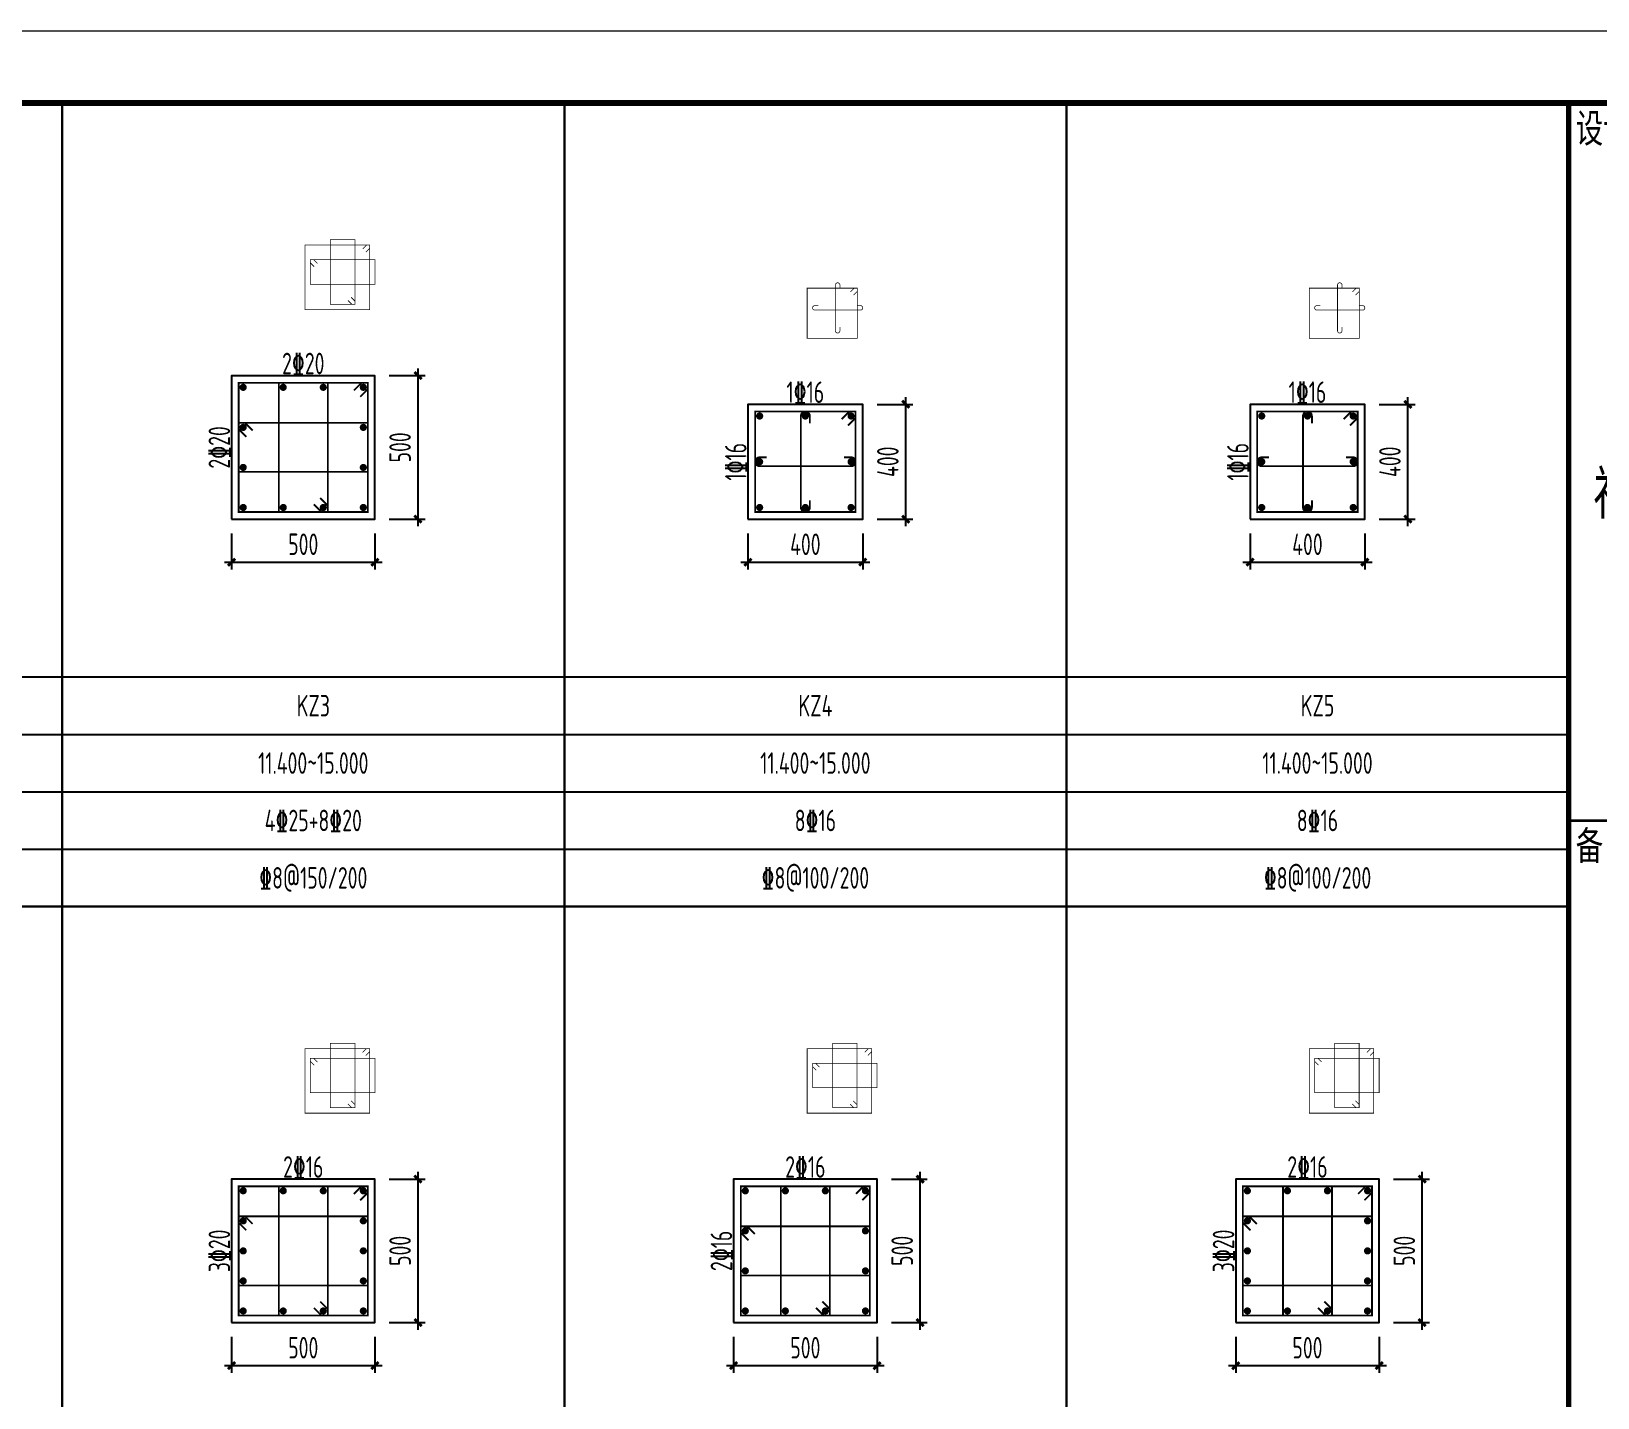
# Model space of a CAD drawing. Extents: x 3968514 to 5230306, y -516551 to -228246.
# Drawn here: x 4907723 to 4929560, y -319199 to -300153 of the extents above; entities that cross this region are included whole.
import ezdxf
from ezdxf.enums import TextEntityAlignment as Align

# ---------------------------------------------------------------- set-up
doc = ezdxf.new("R2010")
doc.units = 0
doc.header["$LTSCALE"] = 1000
doc.header["$MEASUREMENT"] = 0
for name, color, linetype, lineweight in [('COLU-DE', 7, 'Continuous', 25), ('COLU-DE-DIM', 3, 'Continuous', 25), ('COLU-YW', 7, 'Continuous', 25), ('FRAME', 3, 'Continuous', 18), ('REIN-D', 6, 'Continuous', 50), ('REIN-L', 1, 'Continuous', 50), ('TAB', 144, 'Continuous', 25), ('TAB-TEXT', 7, 'Continuous', 25)]:
    doc.layers.add(name, color=color, linetype=linetype, lineweight=lineweight)
doc.styles.add('FRAME', font='simhei.ttf', dxfattribs={"width": 0.7})
doc.styles.add('FromPkpm', font='Tssdeng.shx', dxfattribs={"width": 0.7, "bigfont": 'hztxt.shx'})
doc.dimstyles.new('Pkpm_1', dxfattribs={"dimtxt": 250, "dimasz": 100, "dimexe": 100, "dimexo": 0.0625, "dimgap": 100, "dimtad": 1, "dimdec": 0, "dimrnd": 1, "dimzin": 0, "dimdsep": 46, "dimtxsty": 'FromPkpm', "dimblk1": 'ARCHTICK', "dimblk2": 'ARCHTICK', "dimsah": 1, "dimcen": 0.09, "dimdle": 100, "dimadec": 0, "dimazin": 0, "dimtfac": 1, "dimtdec": 0, "dimtix": 1, "dimtmove": 2, "dimatfit": 1, "dimfxl": 1, "dimtolj": 1, "dimtzin": 0, "dimarcsym": 0})

# ---------------------------------------------------------------- blocks, each defined once
blk = doc.blocks.new('A$C0B803521')
at = {"layer": 'FRAME', "lineweight": 18}
blk.add_line((-15943, 93652), (-100043, 93652), dxfattribs=at)
at = {"layer": 'FRAME', "lineweight": 140}
blk.add_line((-16943, 92652), (-97543, 92652), dxfattribs=at)
at = {"layer": 'FRAME', "lineweight": 70}
blk.add_line((-23943, 92652), (-23943, 35252), dxfattribs=at)
at = {"layer": 'FRAME', "lineweight": 35}
blk.add_line((-23943, 82652), (-16943, 82652), dxfattribs=at)
at = {"layer": 'FRAME', "style": 'FRAME'}
for s, insert, char_height, width, attachment_point in [('设计单位', (-23843, 92502), 400, 2368.14, 1), ('福建医工设计院有限公司', (-20443, 87187), 600, 9859.32, 5), ('备  注', (-23843, 82502), 400, 1758.31, 1)]:
    blk.add_mtext(s, dxfattribs=dict(at, insert=insert, char_height=char_height, width=width, attachment_point=attachment_point))
blk = doc.blocks.new('_ArchTick')
at = {"color": 0, "linetype": 'ByBlock', "const_width": 0.4}
blk.add_lwpolyline([(-0.5, -0.5), (0.5, 0.5)], dxfattribs=at)
blk = doc.blocks.new('*D605')
at = {"layer": 'COLU-DE-DIM', "color": 0, "lineweight": -2, "transparency": 16777216}
for p, q in [((4924514, -318353), (4924514, -318853)), ((4926514, -318353), (4926514, -318853)), ((4924414, -318753), (4926614, -318753))]:
    blk.add_line(p, q, dxfattribs=at)
at = {"layer": 'Defpoints', "color": 0, "transparency": 16777216}
for p in [(4924514, -318153), (4926514, -318153), (4926514, -318753)]:
    blk.add_point(p, dxfattribs=at)
at = {"layer": 'COLU-DE-DIM', "color": 0, "lineweight": -2, "transparency": 16777216, "xscale": 100, "yscale": 100, "zscale": 100, "rotation": 180}
blk.add_blockref('_ArchTick', (4924514, -318753), dxfattribs=at)
at = {"layer": 'COLU-DE-DIM', "color": 0, "lineweight": -2, "transparency": 16777216, "xscale": 100, "yscale": 100, "zscale": 100}
blk.add_blockref('_ArchTick', (4926514, -318753), dxfattribs=at)
at = {"layer": 'COLU-DE-DIM', "color": 7, "transparency": 16777216, "insert": (4925514, -318503), "char_height": 300, "attachment_point": 5, "style": 'FromPkpm'}
blk.add_mtext('\\A1;500', dxfattribs=at)
blk = doc.blocks.new('*D604')
at = {"layer": 'COLU-DE-DIM', "color": 0, "lineweight": -2, "transparency": 16777216}
for p, q in [((4926714, -316153), (4927214, -316153)), ((4927114, -318253), (4927114, -316053)), ((4926714, -318153), (4927214, -318153))]:
    blk.add_line(p, q, dxfattribs=at)
at = {"layer": 'Defpoints', "color": 0, "transparency": 16777216}
for p in [(4926514, -316153), (4927114, -316153), (4926514, -318153)]:
    blk.add_point(p, dxfattribs=at)
at = {"layer": 'COLU-DE-DIM', "color": 0, "lineweight": -2, "transparency": 16777216, "xscale": 100, "yscale": 100, "zscale": 100}
for p, rotation in [((4927114, -316153), 90), ((4927114, -318153), 270)]:
    blk.add_blockref('_ArchTick', p, dxfattribs=dict(at, rotation=rotation))
at = {"layer": 'COLU-DE-DIM', "color": 7, "transparency": 16777216, "insert": (4926864, -317153), "char_height": 300, "attachment_point": 5, "rotation": 90, "style": 'FromPkpm'}
blk.add_mtext('\\A1;500', dxfattribs=at)
blk = doc.blocks.new('*D603')
at = {"layer": 'COLU-DE-DIM', "color": 0, "lineweight": -2, "transparency": 16777216}
for p, q in [((4910514, -318353), (4910514, -318853)), ((4912514, -318353), (4912514, -318853)), ((4910414, -318753), (4912614, -318753))]:
    blk.add_line(p, q, dxfattribs=at)
at = {"layer": 'Defpoints', "color": 0, "transparency": 16777216}
for p in [(4910514, -318153), (4912514, -318153), (4912514, -318753)]:
    blk.add_point(p, dxfattribs=at)
at = {"layer": 'COLU-DE-DIM', "color": 0, "lineweight": -2, "transparency": 16777216, "xscale": 100, "yscale": 100, "zscale": 100, "rotation": 180}
blk.add_blockref('_ArchTick', (4910514, -318753), dxfattribs=at)
at = {"layer": 'COLU-DE-DIM', "color": 0, "lineweight": -2, "transparency": 16777216, "xscale": 100, "yscale": 100, "zscale": 100}
blk.add_blockref('_ArchTick', (4912514, -318753), dxfattribs=at)
at = {"layer": 'COLU-DE-DIM', "color": 7, "transparency": 16777216, "insert": (4911514, -318503), "char_height": 300, "attachment_point": 5, "style": 'FromPkpm'}
blk.add_mtext('\\A1;500', dxfattribs=at)
blk = doc.blocks.new('*D602')
at = {"layer": 'COLU-DE-DIM', "color": 0, "lineweight": -2, "transparency": 16777216}
for p, q in [((4912714, -316153), (4913214, -316153)), ((4913114, -318253), (4913114, -316053)), ((4912714, -318153), (4913214, -318153))]:
    blk.add_line(p, q, dxfattribs=at)
at = {"layer": 'Defpoints', "color": 0, "transparency": 16777216}
for p in [(4912514, -316153), (4913114, -316153), (4912514, -318153)]:
    blk.add_point(p, dxfattribs=at)
at = {"layer": 'COLU-DE-DIM', "color": 0, "lineweight": -2, "transparency": 16777216, "xscale": 100, "yscale": 100, "zscale": 100}
for p, rotation in [((4913114, -316153), 90), ((4913114, -318153), 270)]:
    blk.add_blockref('_ArchTick', p, dxfattribs=dict(at, rotation=rotation))
at = {"layer": 'COLU-DE-DIM', "color": 7, "transparency": 16777216, "insert": (4912864, -317153), "char_height": 300, "attachment_point": 5, "rotation": 90, "style": 'FromPkpm'}
blk.add_mtext('\\A1;500', dxfattribs=at)
blk = doc.blocks.new('*D593')
at = {"layer": 'COLU-DE-DIM', "color": 0, "lineweight": -2, "transparency": 16777216}
for p, q in [((4924714, -307153), (4924714, -307653)), ((4926314, -307153), (4926314, -307653)), ((4924614, -307553), (4926414, -307553))]:
    blk.add_line(p, q, dxfattribs=at)
at = {"layer": 'Defpoints', "color": 0, "transparency": 16777216}
for p in [(4924714, -306953), (4926314, -306953), (4926314, -307553)]:
    blk.add_point(p, dxfattribs=at)
at = {"layer": 'COLU-DE-DIM', "color": 0, "lineweight": -2, "transparency": 16777216, "xscale": 100, "yscale": 100, "zscale": 100, "rotation": 180}
blk.add_blockref('_ArchTick', (4924714, -307553), dxfattribs=at)
at = {"layer": 'COLU-DE-DIM', "color": 0, "lineweight": -2, "transparency": 16777216, "xscale": 100, "yscale": 100, "zscale": 100}
blk.add_blockref('_ArchTick', (4926314, -307553), dxfattribs=at)
at = {"layer": 'COLU-DE-DIM', "color": 7, "transparency": 16777216, "insert": (4925514, -307303), "char_height": 300, "attachment_point": 5, "style": 'FromPkpm'}
blk.add_mtext('\\A1;400', dxfattribs=at)
blk = doc.blocks.new('*D592')
at = {"layer": 'COLU-DE-DIM', "color": 0, "lineweight": -2, "transparency": 16777216}
for p, q in [((4926914, -307053), (4926914, -305253)), ((4926514, -305353), (4927014, -305353)), ((4926514, -306953), (4927014, -306953))]:
    blk.add_line(p, q, dxfattribs=at)
at = {"layer": 'Defpoints', "color": 0, "transparency": 16777216}
for p in [(4926314, -305353), (4926914, -305353), (4926314, -306953)]:
    blk.add_point(p, dxfattribs=at)
at = {"layer": 'COLU-DE-DIM', "color": 0, "lineweight": -2, "transparency": 16777216, "xscale": 100, "yscale": 100, "zscale": 100}
for p, rotation in [((4926914, -305353), 90), ((4926914, -306953), 270)]:
    blk.add_blockref('_ArchTick', p, dxfattribs=dict(at, rotation=rotation))
at = {"layer": 'COLU-DE-DIM', "color": 7, "transparency": 16777216, "insert": (4926664, -306153), "char_height": 300, "attachment_point": 5, "rotation": 90, "style": 'FromPkpm'}
blk.add_mtext('\\A1;400', dxfattribs=at)
blk = doc.blocks.new('*D591')
at = {"layer": 'COLU-DE-DIM', "color": 0, "lineweight": -2, "transparency": 16777216}
for p, q in [((4917714, -307153), (4917714, -307653)), ((4919314, -307153), (4919314, -307653)), ((4917614, -307553), (4919414, -307553))]:
    blk.add_line(p, q, dxfattribs=at)
at = {"layer": 'Defpoints', "color": 0, "transparency": 16777216}
for p in [(4917714, -306953), (4919314, -306953), (4919314, -307553)]:
    blk.add_point(p, dxfattribs=at)
at = {"layer": 'COLU-DE-DIM', "color": 0, "lineweight": -2, "transparency": 16777216, "xscale": 100, "yscale": 100, "zscale": 100, "rotation": 180}
blk.add_blockref('_ArchTick', (4917714, -307553), dxfattribs=at)
at = {"layer": 'COLU-DE-DIM', "color": 0, "lineweight": -2, "transparency": 16777216, "xscale": 100, "yscale": 100, "zscale": 100}
blk.add_blockref('_ArchTick', (4919314, -307553), dxfattribs=at)
at = {"layer": 'COLU-DE-DIM', "color": 7, "transparency": 16777216, "insert": (4918514, -307303), "char_height": 300, "attachment_point": 5, "style": 'FromPkpm'}
blk.add_mtext('\\A1;400', dxfattribs=at)
blk = doc.blocks.new('*D590')
at = {"layer": 'COLU-DE-DIM', "color": 0, "lineweight": -2, "transparency": 16777216}
for p, q in [((4919914, -307053), (4919914, -305253)), ((4919514, -305353), (4920014, -305353)), ((4919514, -306953), (4920014, -306953))]:
    blk.add_line(p, q, dxfattribs=at)
at = {"layer": 'Defpoints', "color": 0, "transparency": 16777216}
for p in [(4919314, -305353), (4919914, -305353), (4919314, -306953)]:
    blk.add_point(p, dxfattribs=at)
at = {"layer": 'COLU-DE-DIM', "color": 0, "lineweight": -2, "transparency": 16777216, "xscale": 100, "yscale": 100, "zscale": 100}
for p, rotation in [((4919914, -305353), 90), ((4919914, -306953), 270)]:
    blk.add_blockref('_ArchTick', p, dxfattribs=dict(at, rotation=rotation))
at = {"layer": 'COLU-DE-DIM', "color": 7, "transparency": 16777216, "insert": (4919664, -306153), "char_height": 300, "attachment_point": 5, "rotation": 90, "style": 'FromPkpm'}
blk.add_mtext('\\A1;400', dxfattribs=at)
blk = doc.blocks.new('*D587')
at = {"layer": 'COLU-DE-DIM', "color": 0, "lineweight": -2, "transparency": 16777216}
for p, q in [((4917514, -318353), (4917514, -318853)), ((4919514, -318353), (4919514, -318853)), ((4917414, -318753), (4919614, -318753))]:
    blk.add_line(p, q, dxfattribs=at)
at = {"layer": 'Defpoints', "color": 0, "transparency": 16777216}
for p in [(4917514, -318153), (4919514, -318153), (4919514, -318753)]:
    blk.add_point(p, dxfattribs=at)
at = {"layer": 'COLU-DE-DIM', "color": 0, "lineweight": -2, "transparency": 16777216, "xscale": 100, "yscale": 100, "zscale": 100, "rotation": 180}
blk.add_blockref('_ArchTick', (4917514, -318753), dxfattribs=at)
at = {"layer": 'COLU-DE-DIM', "color": 0, "lineweight": -2, "transparency": 16777216, "xscale": 100, "yscale": 100, "zscale": 100}
blk.add_blockref('_ArchTick', (4919514, -318753), dxfattribs=at)
at = {"layer": 'COLU-DE-DIM', "color": 7, "transparency": 16777216, "insert": (4918514, -318503), "char_height": 300, "attachment_point": 5, "style": 'FromPkpm'}
blk.add_mtext('\\A1;500', dxfattribs=at)
blk = doc.blocks.new('*D586')
at = {"layer": 'COLU-DE-DIM', "color": 0, "lineweight": -2, "transparency": 16777216}
for p, q in [((4919714, -316153), (4920214, -316153)), ((4920114, -318253), (4920114, -316053)), ((4919714, -318153), (4920214, -318153))]:
    blk.add_line(p, q, dxfattribs=at)
at = {"layer": 'Defpoints', "color": 0, "transparency": 16777216}
for p in [(4919514, -316153), (4920114, -316153), (4919514, -318153)]:
    blk.add_point(p, dxfattribs=at)
at = {"layer": 'COLU-DE-DIM', "color": 0, "lineweight": -2, "transparency": 16777216, "xscale": 100, "yscale": 100, "zscale": 100}
for p, rotation in [((4920114, -316153), 90), ((4920114, -318153), 270)]:
    blk.add_blockref('_ArchTick', p, dxfattribs=dict(at, rotation=rotation))
at = {"layer": 'COLU-DE-DIM', "color": 7, "transparency": 16777216, "insert": (4919864, -317153), "char_height": 300, "attachment_point": 5, "rotation": 90, "style": 'FromPkpm'}
blk.add_mtext('\\A1;500', dxfattribs=at)
blk = doc.blocks.new('*D583')
at = {"layer": 'COLU-DE-DIM', "color": 0, "lineweight": -2, "transparency": 16777216}
for p, q in [((4910514, -307153), (4910514, -307653)), ((4912514, -307153), (4912514, -307653)), ((4910414, -307553), (4912614, -307553))]:
    blk.add_line(p, q, dxfattribs=at)
at = {"layer": 'Defpoints', "color": 0, "transparency": 16777216}
for p in [(4910514, -306953), (4912514, -306953), (4912514, -307553)]:
    blk.add_point(p, dxfattribs=at)
at = {"layer": 'COLU-DE-DIM', "color": 0, "lineweight": -2, "transparency": 16777216, "xscale": 100, "yscale": 100, "zscale": 100, "rotation": 180}
blk.add_blockref('_ArchTick', (4910514, -307553), dxfattribs=at)
at = {"layer": 'COLU-DE-DIM', "color": 0, "lineweight": -2, "transparency": 16777216, "xscale": 100, "yscale": 100, "zscale": 100}
blk.add_blockref('_ArchTick', (4912514, -307553), dxfattribs=at)
at = {"layer": 'COLU-DE-DIM', "color": 7, "transparency": 16777216, "insert": (4911514, -307303), "char_height": 300, "attachment_point": 5, "style": 'FromPkpm'}
blk.add_mtext('\\A1;500', dxfattribs=at)
blk = doc.blocks.new('*D582')
at = {"layer": 'COLU-DE-DIM', "color": 0, "lineweight": -2, "transparency": 16777216}
for p, q in [((4912714, -304953), (4913214, -304953)), ((4913114, -307053), (4913114, -304853)), ((4912714, -306953), (4913214, -306953))]:
    blk.add_line(p, q, dxfattribs=at)
at = {"layer": 'Defpoints', "color": 0, "transparency": 16777216}
for p in [(4912514, -304953), (4913114, -304953), (4912514, -306953)]:
    blk.add_point(p, dxfattribs=at)
at = {"layer": 'COLU-DE-DIM', "color": 0, "lineweight": -2, "transparency": 16777216, "xscale": 100, "yscale": 100, "zscale": 100}
for p, rotation in [((4913114, -304953), 90), ((4913114, -306953), 270)]:
    blk.add_blockref('_ArchTick', p, dxfattribs=dict(at, rotation=rotation))
at = {"layer": 'COLU-DE-DIM', "color": 7, "transparency": 16777216, "insert": (4912864, -305953), "char_height": 300, "attachment_point": 5, "rotation": 90, "style": 'FromPkpm'}
blk.add_mtext('\\A1;500', dxfattribs=at)

msp = doc.modelspace()

# ---------------------------------------------------------------- linework, layer by layer
at = {"layer": 'COLU-DE'}
for points in [[(4910514.10869, -306953.30351), (4912514.10869, -306953.30351), (4912514.10869, -304953.30351), (4910514.10869, -304953.30351)], [(4917714.10869, -306953.30351), (4919314.10869, -306953.30351), (4919314.10869, -305353.30351), (4917714.10869, -305353.30351)], [(4924714.10869, -306953.30351), (4926314.10869, -306953.30351), (4926314.10869, -305353.30351), (4924714.10869, -305353.30351)], [(4910514.10869, -318153.30351), (4912514.10869, -318153.30351), (4912514.10869, -316153.30351), (4910514.10869, -316153.30351)], [(4917514.10869, -318153.30351), (4919514.10869, -318153.30351), (4919514.10869, -316153.30351), (4917514.10869, -316153.30351)], [(4924514.10869, -318153.30351), (4926514.10869, -318153.30351), (4926514.10869, -316153.30351), (4924514.10869, -316153.30351)]]:
    msp.add_lwpolyline(points, close=True, dxfattribs=at)
at = {"layer": 'REIN-D', "const_width": 50}
for points in [[(4910701.60869, -305115.80351, 1), (4910651.60869, -305115.80351, 1)], [(4911259.94194, -305115.80351, 1), (4911209.94194, -305115.80351, 1)], [(4911818.27544, -305115.80351, 1), (4911768.27544, -305115.80351, 1)], [(4912376.60869, -305115.80351, 1), (4912326.60869, -305115.80351, 1)], [(4917901.60869, -305515.80351, 1), (4917851.60869, -305515.80351, 1)], [(4918539.10869, -305515.80351, 1), (4918489.10869, -305515.80351, 1)], [(4919176.60869, -305515.80351, 1), (4919126.60869, -305515.80351, 1)], [(4924901.60869, -305515.80351, 1), (4924851.60869, -305515.80351, 1)], [(4925539.10869, -305515.80351, 1), (4925489.10869, -305515.80351, 1)], [(4926176.60869, -305515.80351, 1), (4926126.60869, -305515.80351, 1)], [(4910701.60869, -305674.13652, 1), (4910651.60869, -305674.13652, 1)], [(4912376.60869, -305674.13652, 1), (4912326.60869, -305674.13652, 1)], [(4917901.60869, -306153.30351, 1), (4917851.60869, -306153.30351, 1)], [(4919176.60869, -306153.30351, 1), (4919126.60869, -306153.30351, 1)], [(4924901.60869, -306153.30351, 1), (4924851.60869, -306153.30351, 1)], [(4926176.60869, -306153.30351, 1), (4926126.60869, -306153.30351, 1)], [(4910701.60869, -306232.4705, 1), (4910651.60869, -306232.4705, 1)], [(4912376.60869, -306232.4705, 1), (4912326.60869, -306232.4705, 1)], [(4910701.60869, -306790.80351, 1), (4910651.60869, -306790.80351, 1)], [(4911259.94194, -306790.80351, 1), (4911209.94194, -306790.80351, 1)], [(4911818.27544, -306790.80351, 1), (4911768.27544, -306790.80351, 1)], [(4912376.60869, -306790.80351, 1), (4912326.60869, -306790.80351, 1)], [(4917901.60869, -306790.80351, 1), (4917851.60869, -306790.80351, 1)], [(4918539.10869, -306790.80351, 1), (4918489.10869, -306790.80351, 1)], [(4919176.60869, -306790.80351, 1), (4919126.60869, -306790.80351, 1)], [(4924901.60869, -306790.80351, 1), (4924851.60869, -306790.80351, 1)], [(4925539.10869, -306790.80351, 1), (4925489.10869, -306790.80351, 1)], [(4926176.60869, -306790.80351, 1), (4926126.60869, -306790.80351, 1)], [(4910701.60869, -316315.80351, 1), (4910651.60869, -316315.80351, 1)], [(4911259.94072, -316315.80351, 1), (4911209.94072, -316315.80351, 1)], [(4911818.27666, -316315.80351, 1), (4911768.27666, -316315.80351, 1)], [(4912376.60869, -316315.80351, 1), (4912326.60869, -316315.80351, 1)], [(4917701.60869, -316315.80351, 1), (4917651.60869, -316315.80351, 1)], [(4918259.94072, -316315.80351, 1), (4918209.94072, -316315.80351, 1)], [(4918818.27666, -316315.80351, 1), (4918768.27666, -316315.80351, 1)], [(4919376.60869, -316315.80351, 1), (4919326.60869, -316315.80351, 1)], [(4924701.60869, -316315.80351, 1), (4924651.60869, -316315.80351, 1)], [(4925259.94072, -316315.80351, 1), (4925209.94072, -316315.80351, 1)], [(4925818.27666, -316315.80351, 1), (4925768.27666, -316315.80351, 1)], [(4926376.60869, -316315.80351, 1), (4926326.60869, -316315.80351, 1)], [(4910701.60869, -316734.55351, 1), (4910651.60869, -316734.55351, 1)], [(4912376.60869, -316734.55351, 1), (4912326.60869, -316734.55351, 1)], [(4917701.60869, -316874.13652, 1), (4917651.60869, -316874.13652, 1)], [(4919376.60869, -316874.13652, 1), (4919326.60869, -316874.13652, 1)], [(4924701.60869, -316734.55351, 1), (4924651.60869, -316734.55351, 1)], [(4926376.60869, -316734.55351, 1), (4926326.60869, -316734.55351, 1)], [(4910701.60869, -317153.30351, 1), (4910651.60869, -317153.30351, 1)], [(4912376.60869, -317153.30351, 1), (4912326.60869, -317153.30351, 1)], [(4924701.60869, -317153.30351, 1), (4924651.60869, -317153.30351, 1)], [(4926376.60869, -317153.30351, 1), (4926326.60869, -317153.30351, 1)], [(4917701.60869, -317432.4705, 1), (4917651.60869, -317432.4705, 1)], [(4919376.60869, -317432.4705, 1), (4919326.60869, -317432.4705, 1)], [(4910701.60869, -317572.05351, 1), (4910651.60869, -317572.05351, 1)], [(4912376.60869, -317572.05351, 1), (4912326.60869, -317572.05351, 1)], [(4924701.60869, -317572.05351, 1), (4924651.60869, -317572.05351, 1)], [(4926376.60869, -317572.05351, 1), (4926326.60869, -317572.05351, 1)], [(4910701.60869, -317990.80351, 1), (4910651.60869, -317990.80351, 1)], [(4911259.94072, -317990.80351, 1), (4911209.94072, -317990.80351, 1)], [(4911818.27666, -317990.80351, 1), (4911768.27666, -317990.80351, 1)], [(4912376.60869, -317990.80351, 1), (4912326.60869, -317990.80351, 1)], [(4917701.60869, -317990.80351, 1), (4917651.60869, -317990.80351, 1)], [(4918259.94072, -317990.80351, 1), (4918209.94072, -317990.80351, 1)], [(4918818.27666, -317990.80351, 1), (4918768.27666, -317990.80351, 1)], [(4919376.60869, -317990.80351, 1), (4919326.60869, -317990.80351, 1)], [(4924701.60869, -317990.80351, 1), (4924651.60869, -317990.80351, 1)], [(4925259.94072, -317990.80351, 1), (4925209.94072, -317990.80351, 1)], [(4925818.27666, -317990.80351, 1), (4925768.27666, -317990.80351, 1)], [(4926376.60869, -317990.80351, 1), (4926326.60869, -317990.80351, 1)]]:
    msp.add_lwpolyline(points, format="xyb", close=True, dxfattribs=at)
at = {"layer": 'REIN-L', "color": 6}
for points, const_width in [([(4912137.75664, -303905.3123), (4912190.74785, -303958.30351), (4912234.94219, -303958.30351), (4912234.94219, -303058.30351), (4911893.27544, -303058.30351), (4911893.27544, -303958.30351), (4912234.94219, -303958.30351), (4912234.94219, -303914.10917), (4912181.95049, -303861.11796)], 10), ([(4911711.29424, -303390.46171), (4911658.30278, -303337.4705), (4911614.10869, -303337.4705), (4911614.10869, -303679.13652), (4912514.10869, -303679.13652), (4912514.10869, -303337.4705), (4911614.10869, -303337.4705), (4911614.10869, -303381.66435), (4911667.10015, -303434.65605)], 10), ([(4911661.40435, -306747.32109), (4911767.38701, -306853.30351), (4911855.77544, -306853.30351), (4911855.77544, -305053.30351), (4911172.44194, -305053.30351), (4911172.44194, -306853.30351), (4911855.77544, -306853.30351), (4911855.77544, -306764.91484), (4911749.79253, -306658.93242)], 25), ([(4910808.47979, -305717.61992), (4910702.49688, -305611.63652), (4910614.10869, -305611.63652), (4910614.10869, -306294.9705), (4912414.10869, -306294.9705), (4912414.10869, -305611.63652), (4910614.10869, -305611.63652), (4910614.10869, -305700.02519), (4910720.0916, -305806.00761)], 25), ([(4912137.75713, -315105.3123), (4912190.74932, -315158.30351), (4912234.94072, -315158.30351), (4912234.94072, -314258.30351), (4911893.27666, -314258.30351), (4911893.27666, -315158.30351), (4912234.94072, -315158.30351), (4912234.94072, -315114.10917), (4912181.95244, -315061.11796)], 10), ([(4919137.75713, -315105.3123), (4919190.74932, -315158.30351), (4919234.94072, -315158.30351), (4919234.94072, -314258.30351), (4918893.27666, -314258.30351), (4918893.27666, -315158.30351), (4919234.94072, -315158.30351), (4919234.94072, -315114.10917), (4919181.95244, -315061.11796)], 10), ([(4926137.75713, -315105.3123), (4926190.74932, -315158.30351), (4926234.94072, -315158.30351), (4926234.94072, -314258.30351), (4925893.27666, -314258.30351), (4925893.27666, -315158.30351), (4926234.94072, -315158.30351), (4926234.94072, -315114.10917), (4926181.95244, -315061.11796)], 10), ([(4911711.29619, -314520.66972), (4911658.304, -314467.67851), (4911614.10869, -314467.67851), (4911614.10869, -314948.92851), (4912514.10869, -314948.92851), (4912514.10869, -314467.67851), (4911614.10869, -314467.67851), (4911614.10869, -314511.87284), (4911667.10088, -314564.86406)], 10), ([(4918711.29619, -314590.46171), (4918658.304, -314537.4705), (4918614.10869, -314537.4705), (4918614.10869, -314879.13652), (4919514.10869, -314879.13652), (4919514.10869, -314537.4705), (4918614.10869, -314537.4705), (4918614.10869, -314581.66435), (4918667.10088, -314634.65605)], 10), ([(4925711.29619, -314520.66972), (4925658.304, -314467.67851), (4925614.10869, -314467.67851), (4925614.10869, -314948.92851), (4926514.10869, -314948.92851), (4926514.10869, -314467.67851), (4925614.10869, -314467.67851), (4925614.10869, -314511.87284), (4925667.10088, -314564.86406)], 10), ([(4911661.40557, -317947.32109), (4911767.38604, -318053.30351), (4911855.77666, -318053.30351), (4911855.77666, -316253.30351), (4911172.44072, -316253.30351), (4911172.44072, -318053.30351), (4911855.77666, -318053.30351), (4911855.77666, -317964.91484), (4911749.79229, -317858.93242)], 25), ([(4918661.40557, -317947.32109), (4918767.38604, -318053.30351), (4918855.77666, -318053.30351), (4918855.77666, -316253.30351), (4918172.44072, -316253.30351), (4918172.44072, -318053.30351), (4918855.77666, -318053.30351), (4918855.77666, -317964.91484), (4918749.79229, -317858.93242)], 25), ([(4925661.40557, -317947.32109), (4925767.38604, -318053.30351), (4925855.77666, -318053.30351), (4925855.77666, -316253.30351), (4925172.44072, -316253.30351), (4925172.44072, -318053.30351), (4925855.77666, -318053.30351), (4925855.77666, -317964.91484), (4925749.79229, -317858.93242)], 25), ([(4910808.47979, -316778.03593), (4910702.49541, -316672.05351), (4910614.10869, -316672.05351), (4910614.10869, -317634.55351), (4912414.10869, -317634.55351), (4912414.10869, -316672.05351), (4910614.10869, -316672.05351), (4910614.10869, -316760.44218), (4910720.09307, -316866.4246)], 25), ([(4917808.47979, -316917.61992), (4917702.49541, -316811.63652), (4917614.10869, -316811.63652), (4917614.10869, -317494.9705), (4919414.10869, -317494.9705), (4919414.10869, -316811.63652), (4917614.10869, -316811.63652), (4917614.10869, -316900.02519), (4917720.09307, -317006.00761)], 25), ([(4924808.47979, -316778.03593), (4924702.49541, -316672.05351), (4924614.10869, -316672.05351), (4924614.10869, -317634.55351), (4926414.10869, -317634.55351), (4926414.10869, -316672.05351), (4924614.10869, -316672.05351), (4924614.10869, -316760.44218), (4924720.09307, -316866.4246)], 25)]:
    msp.add_lwpolyline(points, dxfattribs=dict(at, const_width=const_width))
at = {"layer": 'REIN-L'}
for points, const_width in [([(4912386.11748, -303230.48906), (4912439.10869, -303177.49784), (4912439.10869, -303133.30351), (4911539.10869, -303133.30351), (4911539.10869, -304033.30351), (4912439.10869, -304033.30351), (4912439.10869, -303133.30351), (4912394.91436, -303133.30351), (4912341.92314, -303186.29472)], 10), ([(4919186.11748, -303830.48906), (4919239.10869, -303777.49784), (4919239.10869, -303733.30351), (4918539.10869, -303733.30351), (4918539.10869, -304433.30351), (4919239.10869, -304433.30351), (4919239.10869, -303733.30351), (4919194.91436, -303733.30351), (4919141.92314, -303786.29472)], 10), ([(4926186.1165, -303830.48906), (4926239.10869, -303777.49784), (4926239.10869, -303733.30351), (4925539.10869, -303733.30351), (4925539.10869, -304433.30351), (4926239.10869, -304433.30351), (4926239.10869, -303733.30351), (4926194.91533, -303733.30351), (4926141.92314, -303786.29472)], 10), ([(4912308.12578, -305247.6746), (4912414.10869, -305141.69218), (4912414.10869, -305053.30351), (4910614.10869, -305053.30351), (4910614.10869, -306853.30351), (4912414.10869, -306853.30351), (4912414.10869, -305053.30351), (4912325.72051, -305053.30351), (4912219.7376, -305159.28593)], 25), ([(4919108.12627, -305647.6746), (4919214.10869, -305541.69218), (4919214.10869, -305453.30351), (4917814.10869, -305453.30351), (4917814.10869, -306853.30351), (4919214.10869, -306853.30351), (4919214.10869, -305453.30351), (4919125.72002, -305453.30351), (4919019.7376, -305559.28593)], 25), ([(4926108.12627, -305647.6746), (4926214.10869, -305541.69218), (4926214.10869, -305453.30351), (4924814.10869, -305453.30351), (4924814.10869, -306853.30351), (4926214.10869, -306853.30351), (4926214.10869, -305453.30351), (4926125.72002, -305453.30351), (4926019.7376, -305559.28593)], 25), ([(4912386.1165, -314430.48906), (4912439.10869, -314377.49784), (4912439.10869, -314333.30351), (4911539.10869, -314333.30351), (4911539.10869, -315233.30351), (4912439.10869, -315233.30351), (4912439.10869, -314333.30351), (4912394.91338, -314333.30351), (4912341.92119, -314386.29472)], 10), ([(4919386.1165, -314430.48906), (4919439.10869, -314377.49784), (4919439.10869, -314333.30351), (4918539.10869, -314333.30351), (4918539.10869, -315233.30351), (4919439.10869, -315233.30351), (4919439.10869, -314333.30351), (4919394.91338, -314333.30351), (4919341.92119, -314386.29472)], 10), ([(4926386.1165, -314430.48906), (4926439.10869, -314377.49784), (4926439.10869, -314333.30351), (4925539.10869, -314333.30351), (4925539.10869, -315233.30351), (4926439.10869, -315233.30351), (4926439.10869, -314333.30351), (4926394.91338, -314333.30351), (4926341.92119, -314386.29472)], 10), ([(4912308.12432, -316447.6746), (4912414.10869, -316341.69218), (4912414.10869, -316253.30351), (4910614.10869, -316253.30351), (4910614.10869, -318053.30351), (4912414.10869, -318053.30351), (4912414.10869, -316253.30351), (4912325.72197, -316253.30351), (4912219.7376, -316359.28593)], 25), ([(4919308.12432, -316447.6746), (4919414.10869, -316341.69218), (4919414.10869, -316253.30351), (4917614.10869, -316253.30351), (4917614.10869, -318053.30351), (4919414.10869, -318053.30351), (4919414.10869, -316253.30351), (4919325.72197, -316253.30351), (4919219.7376, -316359.28593)], 25), ([(4926308.12432, -316447.6746), (4926414.10869, -316341.69218), (4926414.10869, -316253.30351), (4924614.10869, -316253.30351), (4924614.10869, -318053.30351), (4926414.10869, -318053.30351), (4926414.10869, -316253.30351), (4926325.72197, -316253.30351), (4926219.7376, -316359.28593)], 25)]:
    msp.add_lwpolyline(points, dxfattribs=dict(at, const_width=const_width))
at = {"layer": 'REIN-L', "color": 6}
for points, const_width in [([(4918995.35869, -303739.55351), (4918995.35869, -303689.55351, 0.4142136058), (4918964.10869, -303658.30351, 0.4142136058), (4918932.85869, -303689.55351), (4918932.85869, -304327.05351, 0.4142136058), (4918964.10869, -304358.30351, 0.4142134332), (4918995.35869, -304327.05351), (4918995.35869, -304277.05351)], 10), ([(4925995.35869, -303739.55351), (4925995.35869, -303689.55351, 0.4142136058), (4925964.10869, -303658.30351, 0.4142136058), (4925932.85869, -303689.55351), (4925932.85869, -304327.05351, 0.4142136058), (4925964.10869, -304358.30351, 0.4142134332), (4925995.35869, -304327.05351), (4925995.35869, -304277.05351)], 10), ([(4918695.35869, -303977.05351), (4918645.35869, -303977.05351, 0.4142135195), (4918614.10869, -304008.30351, 0.4142136058), (4918645.35869, -304039.55351), (4919282.85869, -304039.55351, 0.4142136058), (4919314.10869, -304008.30351, 0.4142134332), (4919282.85869, -303977.05351), (4919232.85869, -303977.05351)], 10), ([(4925695.35869, -303977.05351), (4925645.35869, -303977.05351, 0.4142135195), (4925614.10869, -304008.30351, 0.4142136058), (4925645.35869, -304039.55351), (4926282.85869, -304039.55351, 0.4142136058), (4926314.10869, -304008.30351, 0.4142134332), (4926282.85869, -303977.05351), (4926232.85869, -303977.05351)], 10), ([(4918576.60869, -305615.80351), (4918576.60869, -305515.80351, 0.4142136058), (4918514.10869, -305453.30351, 0.4142136058), (4918451.60869, -305515.80351), (4918451.60869, -306790.80351, 0.4142136058), (4918514.10869, -306853.30351, 0.4142134332), (4918576.60869, -306790.80351), (4918576.60869, -306690.80351)], 25), ([(4925576.60869, -305615.80351), (4925576.60869, -305515.80351, 0.4142136058), (4925514.10869, -305453.30351, 0.4142136058), (4925451.60869, -305515.80351), (4925451.60869, -306790.80351, 0.4142136058), (4925514.10869, -306853.30351, 0.4142134332), (4925576.60869, -306790.80351), (4925576.60869, -306690.80351)], 25), ([(4917976.60869, -306090.80351), (4917876.60869, -306090.80351, 0.4142135195), (4917814.10869, -306153.30351, 0.4142136058), (4917876.60869, -306215.80351), (4919151.60869, -306215.80351, 0.4142136058), (4919214.10869, -306153.30351, 0.4142134332), (4919151.60869, -306090.80351), (4919051.60869, -306090.80351)], 25), ([(4924976.60869, -306090.80351), (4924876.60869, -306090.80351, 0.4142135195), (4924814.10869, -306153.30351, 0.4142136058), (4924876.60869, -306215.80351), (4926151.60869, -306215.80351, 0.4142136058), (4926214.10869, -306153.30351, 0.4142134332), (4926151.60869, -306090.80351), (4926051.60869, -306090.80351)], 25)]:
    msp.add_lwpolyline(points, format="xyb", dxfattribs=dict(at, const_width=const_width))
at = {"layer": 'TAB'}
for p, q in [((4901154.10869, -309153.30351), (4908154.10869, -309153.30351)), ((4908154.10869, -309153.30351), (4915154.10869, -309153.30351)), ((4915154.10869, -309153.30351), (4922154.10869, -309153.30351)), ((4922154.10869, -309153.30351), (4929154.10869, -309153.30351)), ((4901154.10869, -309953.30351), (4908154.10869, -309953.30351)), ((4908154.10869, -309953.30351), (4915154.10869, -309953.30351)), ((4915154.10869, -309953.30351), (4922154.10869, -309953.30351)), ((4922154.10869, -309953.30351), (4929154.10869, -309953.30351)), ((4901154.10869, -310753.30351), (4908154.10869, -310753.30351)), ((4908154.10869, -310753.30351), (4915154.10869, -310753.30351)), ((4915154.10869, -310753.30351), (4922154.10869, -310753.30351)), ((4922154.10869, -310753.30351), (4929154.10869, -310753.30351)), ((4901154.10869, -311553.30351), (4908154.10869, -311553.30351)), ((4908154.10869, -311553.30351), (4915154.10869, -311553.30351)), ((4915154.10869, -311553.30351), (4922154.10869, -311553.30351)), ((4922154.10869, -311553.30351), (4929154.10869, -311553.30351))]:
    msp.add_line(p, q, dxfattribs=at)
for points in [[(4908154.10869, -301153.30351), (4901154.10869, -301153.30351), (4901154.10869, -312353.30351), (4908154.10869, -312353.30351)], [(4915154.10869, -301153.30351), (4908154.10869, -301153.30351), (4908154.10869, -312353.30351), (4915154.10869, -312353.30351)], [(4922154.10869, -301153.30351), (4915154.10869, -301153.30351), (4915154.10869, -312353.30351), (4922154.10869, -312353.30351)], [(4929154.10869, -301153.30351), (4922154.10869, -301153.30351), (4922154.10869, -312353.30351), (4929154.10869, -312353.30351)], [(4908154.10869, -312353.30351), (4901154.10869, -312353.30351), (4901154.10869, -323553.30351), (4908154.10869, -323553.30351)], [(4915154.10869, -312353.30351), (4908154.10869, -312353.30351), (4908154.10869, -323553.30351), (4915154.10869, -323553.30351)], [(4922154.10869, -312353.30351), (4915154.10869, -312353.30351), (4915154.10869, -323553.30351), (4922154.10869, -323553.30351)], [(4929154.10869, -312353.30351), (4922154.10869, -312353.30351), (4922154.10869, -323553.30351), (4929154.10869, -323553.30351)]]:
    msp.add_lwpolyline(points, close=True, dxfattribs=at)

# ---------------------------------------------------------------- block references
msp.add_blockref('A$C0B803521', (4953097.22863, -393805.3043))

# ---------------------------------------------------------------- texts
at = {"layer": 'COLU-YW', "style": 'FromPkpm', "width": 0.7}
for s, p in [('2%%13220', (4911514.10869, -304933.30351)), ('1%%13216', (4918514.10869, -305333.30351)), ('1%%13216', (4925514.10869, -305333.30351)), ('2%%13216', (4911514.10869, -316133.30351)), ('2%%13216', (4918514.10869, -316133.30351)), ('2%%13216', (4925514.10869, -316133.30351))]:
    msp.add_text(s, height=300, dxfattribs=at).set_placement(p, align=Align.CENTER)
for s, p in [('2%%13220', (4910494.10869, -305953.30351)), ('1%%13216', (4917694.10869, -306153.30351)), ('1%%13216', (4924694.10869, -306153.30351)), ('3%%13220', (4910494.10869, -317153.30351)), ('2%%13216', (4917494.10869, -317153.30351)), ('3%%13220', (4924494.10869, -317153.30351))]:
    msp.add_text(s, height=300, rotation=90, dxfattribs=at).set_placement(p, align=Align.CENTER)
at = {"layer": 'TAB-TEXT', "style": 'FromPkpm', "width": 0.7}
for s, p in [('KZ3', (4911654.10869, -309553.30351)), ('KZ4', (4918654.10869, -309553.30351)), ('KZ5', (4925654.10869, -309553.30351)), ('11.400~15.000', (4911654.10869, -310353.30351)), ('11.400~15.000', (4918654.10869, -310353.30351)), ('11.400~15.000', (4925654.10869, -310353.30351)), ('4%%13225+8%%13220', (4911654.10869, -311153.30351)), ('8%%13216', (4918654.10869, -311153.30351)), ('8%%13216', (4925654.10869, -311153.30351)), ('%%1328@150/200', (4911654.10869, -311953.30351)), ('%%1328@100/200', (4918654.10869, -311953.30351)), ('%%1328@100/200', (4925654.10869, -311953.30351))]:
    msp.add_text(s, height=300, dxfattribs=at).set_placement(p, align=Align.MIDDLE_CENTER)

# ---------------------------------------------------------------- dimensions: what is measured, and where the dimension line sits
at = {"layer": 'COLU-DE-DIM'}
for p1, p2, picture, middle in [((4912514.10869, -306953.30351), (4912514.10869, -304953.30351), '*D582', (4912864.10869, -305953.30351)), ((4919314.10869, -306953.30351), (4919314.10869, -305353.30351), '*D590', (4919664.10869, -306153.30351)), ((4926314.10869, -306953.30351), (4926314.10869, -305353.30351), '*D592', (4926664.10869, -306153.30351)), ((4910514.10869, -306953.30351), (4912514.10869, -306953.30351), '*D583', (4911514.10869, -307303.30351)), ((4917714.10869, -306953.30351), (4919314.10869, -306953.30351), '*D591', (4918514.10869, -307303.30351)), ((4924714.10869, -306953.30351), (4926314.10869, -306953.30351), '*D593', (4925514.10869, -307303.30351)), ((4912514.10869, -318153.30351), (4912514.10869, -316153.30351), '*D602', (4912864.10869, -317153.30351)), ((4919514.10869, -318153.30351), (4919514.10869, -316153.30351), '*D586', (4919864.10869, -317153.30351)), ((4926514.10869, -318153.30351), (4926514.10869, -316153.30351), '*D604', (4926864.10869, -317153.30351)), ((4910514.10869, -318153.30351), (4912514.10869, -318153.30351), '*D603', (4911514.10869, -318503.30351)), ((4917514.10869, -318153.30351), (4919514.10869, -318153.30351), '*D587', (4918514.10869, -318503.30351)), ((4924514.10869, -318153.30351), (4926514.10869, -318153.30351), '*D605', (4925514.10869, -318503.30351))]:
    dim = msp.add_aligned_dim(p1=p1, p2=p2, distance=-600, dimstyle='Pkpm_1', override={"dimscale": 1, "dimtxt": 300, "dimasz": 100, "dimexe": 100, "dimexo": 200, "dimtad": 1, "dimjust": 0, "dimtih": 0, "dimtoh": 0, "dimlfac": 0.25, "dimdle": 100, "dimclrt": 7, "dimtix": 1, "dimtmove": 2, "dimatfit": 3}, dxfattribs=at)
    dim.commit()
    dim.dimension.update_dxf_attribs({"geometry": picture, "text_midpoint": middle})

doc.saveas('drawing.dxf')
